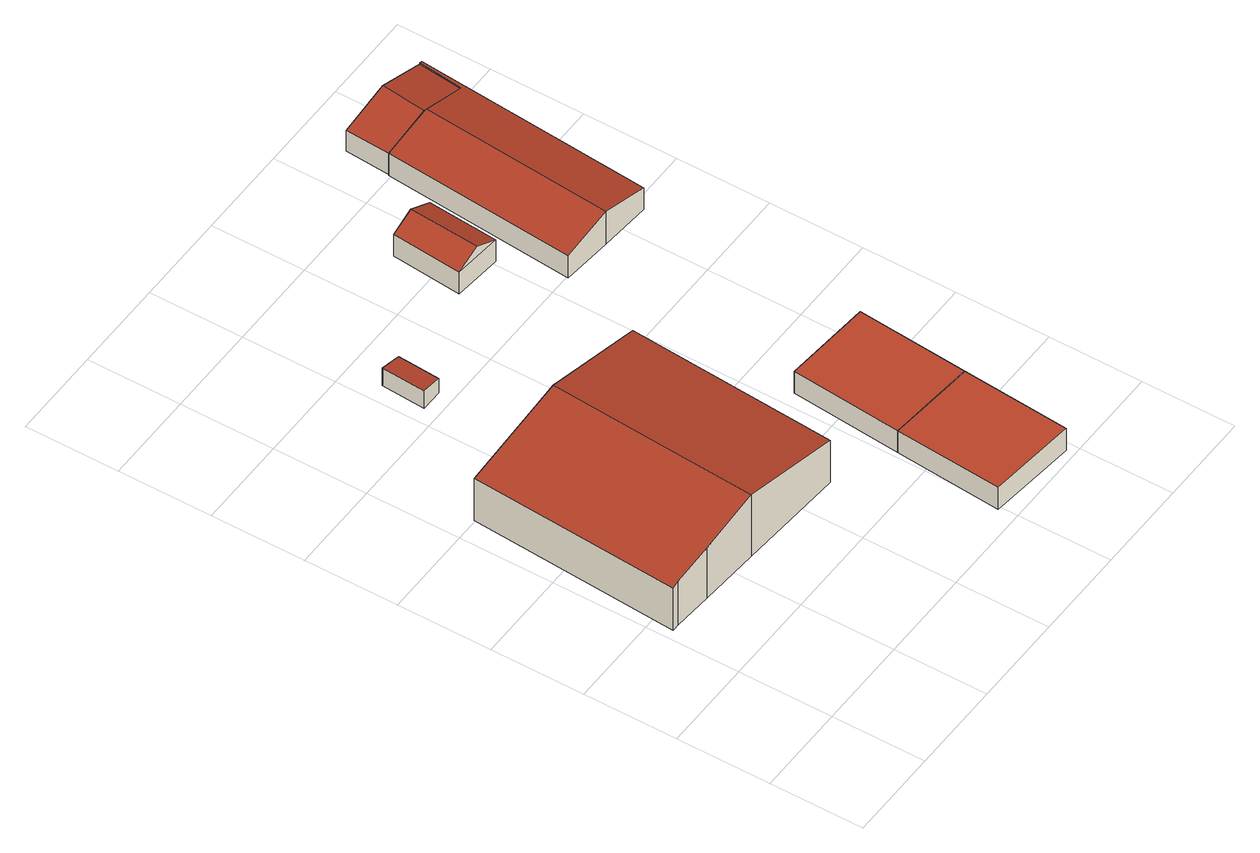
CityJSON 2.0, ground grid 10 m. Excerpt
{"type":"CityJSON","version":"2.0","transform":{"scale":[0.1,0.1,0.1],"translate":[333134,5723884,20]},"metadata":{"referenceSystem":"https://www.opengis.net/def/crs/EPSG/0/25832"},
"CityObjects":{
"building1":{"type":"Building","attributes":{"Geometrietyp2DReferenz":"3000","Gemeindeschluessel":"05170048","function":"31001_2143","roofType":"3100","measuredHeight":7.84},"address":[{"country":"Germany","locality":"Wesel","thoroughfareNumber":"15","thoroughfareName":"Im Hamm"}],"geometry":[{"type":"Solid","lod":"2","boundaries":[[[[0,1,2,3]],[[4,5,1,0]],[[6,7,5,4]],[[8,9,7,6]],[[10,11,9,8]],[[12,13,11,10]],[[14,15,13,12]],[[16,17,15,14]],[[3,2,17,16]],[[16,14,12,3]],[[10,8,6,4,0,3,12]],[[1,5,7,9,11,13,15,17,2]]]],"semantics":{"surfaces":[{"type":"WallSurface"},{"type":"RoofSurface"},{"type":"GroundSurface"}],"values":[[0,0,0,0,0,0,0,0,0,1,1,2]]}}]},
"building2":{"type":"Building","attributes":{"Geometrietyp2DReferenz":"3000","Gemeindeschluessel":"05170048","function":"31001_2721","roofType":"2100","measuredHeight":2.27},"address":[{"country":"Germany","locality":"Wesel","thoroughfareNumber":"15","thoroughfareName":"Im Hamm"}],"geometry":[{"type":"Solid","lod":"2","boundaries":[[[[18,19,20,21]],[[22,23,19,18]],[[24,25,23,22]],[[21,20,25,24]],[[22,18,21,24]],[[19,23,25,20]]]],"semantics":{"surfaces":[{"type":"WallSurface"},{"type":"RoofSurface"},{"type":"GroundSurface"}],"values":[[0,0,0,0,1,2]]}}]},
"building3":{"type":"Building","attributes":{"Geometrietyp2DReferenz":"3000","Gemeindeschluessel":"05170048","function":"31001_2723","roofType":"1000","measuredHeight":2.79},"address":[{"country":"Germany","locality":"Wesel","thoroughfareNumber":"15","thoroughfareName":"Im Hamm"}],"geometry":[{"type":"Solid","lod":"2","boundaries":[[[[26,27,28,29]],[[30,31,27,26]],[[32,33,31,30]],[[29,28,33,32]],[[30,26,29,32]],[[27,31,33,28]]]],"semantics":{"surfaces":[{"type":"WallSurface"},{"type":"RoofSurface"},{"type":"GroundSurface"}],"values":[[0,0,0,0,1,2]]}}]},
"building4":{"type":"Building","attributes":{"Geometrietyp2DReferenz":"3000","Gemeindeschluessel":"05170048","function":"31001_2723","roofType":"1000","measuredHeight":2.8},"address":[{"country":"Germany","locality":"Wesel","thoroughfareNumber":"15","thoroughfareName":"Im Hamm"}],"geometry":[{"type":"Solid","lod":"2","boundaries":[[[[34,35,36,37]],[[29,28,35,34]],[[32,33,28,29]],[[37,36,33,32]],[[29,34,37,32]],[[35,28,33,36]]]],"semantics":{"surfaces":[{"type":"WallSurface"},{"type":"RoofSurface"},{"type":"GroundSurface"}],"values":[[0,0,0,0,1,2]]}}]},
"building5":{"type":"Building","attributes":{"Geometrietyp2DReferenz":"3000","Gemeindeschluessel":"05170048","function":"31001_2463","roofType":"3100","measuredHeight":4.03},"address":[{"country":"Germany","locality":"Wesel","thoroughfareNumber":"15a","thoroughfareName":"Im Hamm"}],"geometry":[{"type":"Solid","lod":"2","boundaries":[[[[38,39,40,41]],[[42,43,39,38]],[[44,45,43,42]],[[41,40,45,44]],[[38,46,42]],[[44,47,41]],[[41,47,46,38]],[[42,46,47,44]],[[39,43,45,40]]]],"semantics":{"surfaces":[{"type":"WallSurface"},{"type":"RoofSurface"},{"type":"GroundSurface"}],"values":[[0,0,0,0,0,0,1,1,2]]}}]},
"building6":{"type":"Building","attributes":{"Gemeindeschluessel":"05170048","Geometrietyp2DReferenz":"3000","function":"31001_1210"},"address":[{"country":"Germany","locality":"Wesel","thoroughfareNumber":"15a","thoroughfareName":"Im Hamm"}],"children":["building6-1","building6-2"]},
"building6-1":{"type":"BuildingPart","attributes":{"roofType":"3100","measuredHeight":4.14},"parents":["building6"],"geometry":[{"type":"MultiSurface","lod":"2","boundaries":[[[48,49,50,51]],[[52,53,49,48]],[[54,55,53,52]],[[56,57,58,59]],[[51,50,57,56]],[[51,56,59,60,61,48]],[[54,52,48,61]],[[49,53,55,62,63,58,57,50]],[[64,65,62,55]],[[61,66,67]],[[54,68,65,64]],[[67,66,68,54]],[[65,69,63,62]],[[61,60,70,66]],[[68,70,69,65]],[[66,70,68]],[[69,71,58,63]],[[60,59,72,70]],[[70,72,71,69]]],"semantics":{"surfaces":[{"type":"WallSurface"},{"type":"RoofSurface"},{"type":"GroundSurface"},{"type":"ClosureSurface"}],"values":[0,0,0,0,0,1,1,2,0,0,3,3,0,0,3,3,0,0,3]}}]},
"building6-2":{"type":"BuildingPart","attributes":{"roofType":"3100","measuredHeight":4.11},"address":[{"country":"Germany","locality":"Wesel","thoroughfareNumber":"15a","thoroughfareName":"Im Hamm"}],"parents":["building6"],"geometry":[{"type":"MultiSurface","lod":"2","boundaries":[[[73,74,64,54]],[[72,71,74,73]],[[73,75,72]],[[72,75,76,70]],[[54,76,75,73]],[[69,64,74,71]],[[72,70,69,71]],[[64,65,68,54]],[[70,68,65,69]],[[54,67,76]],[[68,66,67,54]],[[68,70,66]]],"semantics":{"surfaces":[{"type":"WallSurface"},{"type":"RoofSurface"},{"type":"GroundSurface"},{"type":"ClosureSurface"}],"values":[0,0,0,1,1,2,3,3,3,0,3,3]}}]}
},
"vertices":[
[60,174,75],[60,174,10],[125,170,10],[125,170,89],[18,177,66],[18,177,10],[10,177,64],[10,177,10],[25,401,64],[25,401,10],[114,395,83],[114,395,10],[141,393,89],[141,393,10],[257,385,64],[257,385,10],[241,162,64],[241,162,10],
[142,560,29],[142,560,10],[119,562,10],[119,562,33],[139,515,29],[139,515,10],[116,515,33],[116,515,10],
[392,9,37],[392,9,9],[401,124,9],[401,124,37],[297,19,37],[297,19,9],[306,133,37],[306,133,9],
[411,243,37],[411,243,9],[316,251,9],[316,251,37],
[302,562,40],[302,562,12],[308,637,12],[308,637,40],[250,567,40],[250,567,12],[257,642,40],[257,642,12],[276,565,52],[282,640,52],
[375,492,54],[375,492,12],[429,488,12],[429,488,40],[321,497,40],[321,497,12],[338,701,40],[338,701,12],[450,740,40],[450,740,12],[446,740,12],[446,740,41],[441,692,41],[392,696,54],[392,696,12],[441,692,12],[338,701,13],[392,696,13],[392,696,53],[391,697,53],[392,696,40],[441,692,13],[441,692,40],[446,740,13],[446,740,40],
[341,749,40],[341,749,13],[394,745,54],[389,697,54]
]}
